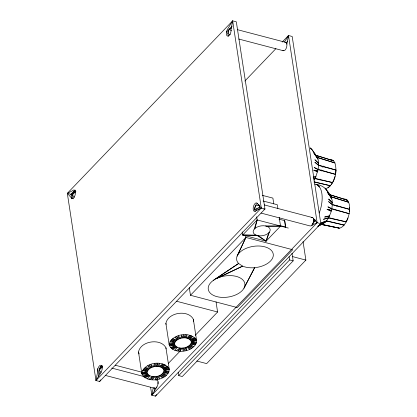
<?xml version="1.0" encoding="UTF-8"?>
<svg xmlns="http://www.w3.org/2000/svg" width="417" height="417" viewBox="0 0 417 417"><rect width="100%" height="100%" fill="white"/><g stroke="black" fill="none" stroke-linecap="round" stroke-linejoin="round"><path stroke-width="0.63" d="M335.492 174.363L318.155 169.349L314.23 167.498L318.082 169.677L335.492 174.363L336.008 170.063L318.63 165.132L318.432 160.972L317.483 157.605L311.363 148.739L317.394 157.386L334.919 162.943C337.666 171.872 334.856 184.882 325.667 188.849M321.564 224.492L339.334 228.162A14.949 7.334 -75.3 0 0 344.077 225.05C347.616 220.635 349.352 214.974 349.675 209.376L332.297 204.45L332.099 200.29L331.145 196.918C327.011 189.323 323.571 185.117 314.757 184.147M105.496 375.456L155.088 388.389A4.363 2.142 -75.3 0 0 158.012 383.838L158.048 381.753A4.363 2.142 -75.3 0 0 155.833 380.116M255.376 211.362A4.363 2.142 -75.3 0 1 254.797 209.918L254.834 207.838L255.475 205.675L259.369 205.148L259.332 207.233A4.363 2.142 -75.3 0 1 258.696 209.397M138.507 352C140.482 340.939 160.821 337.833 165.956 347.851L169.229 369.217C168.708 380.658 145.684 384.255 141.775 373.371L138.507 352L139.142 353.965M147.529 378.928L149.901 375.868L144.944 377.786L148.926 375.378L143.907 377.057L148.129 374.779L143.057 376.233L147.535 374.091L141.983 374.377L147.154 373.335L141.775 373.371C143.75 362.31 164.09 359.199 169.229 369.217L164.069 370.572C162.661 377.364 149.495 379.334 147.008 372.527C148.416 365.735 161.582 363.765 164.069 370.572L169.187 371.286L163.985 371.401L168.833 372.334L163.667 372.24L168.254 373.371L163.13 373.053L166.492 375.336L162.39 373.83L165.33 376.233L161.457 374.544L164.011 377.051L160.368 375.18L162.552 377.781L159.143 375.712L159.315 378.928L157.819 376.129L157.59 379.319L156.438 376.426L155.828 379.585L155.025 376.587L152.325 379.72L153.633 376.608L150.636 379.585L152.288 376.499L149.031 379.319M165.893 323.425C167.874 312.364 188.208 309.252 193.347 319.271L196.615 340.642C196.094 352.084 173.071 355.68 169.161 344.796L165.893 323.425L166.102 324.431M174.916 350.353L177.293 347.293L172.336 349.206L176.313 346.798L171.293 348.476L175.515 346.199L170.444 347.658L174.921 345.511L169.37 345.802L174.546 344.755L169.161 344.796C171.142 333.736 191.481 330.624 196.615 340.642L191.455 341.997C190.048 348.789 176.886 350.754 174.4 343.952C175.807 337.155 188.969 335.19 191.455 341.997L196.579 342.711L191.372 342.826L196.219 343.759L191.059 343.665L195.646 344.796L190.522 344.478L193.879 346.762L189.777 345.255L192.722 347.658L188.849 345.969L191.403 348.476L187.754 346.6L189.943 349.206L186.529 347.137L186.701 350.348L185.211 347.554L184.976 350.744L183.824 347.851L183.214 351.01L182.417 348.013L179.711 351.145L181.02 348.033L178.023 351.01L179.68 347.919L176.417 350.744M349.503 211.502L349.665 207.343A14.949 7.334 -75.3 0 0 348.586 202.255C347.825 200.431 346.074 198.773 343.962 199.081M318.63 165.132L314.861 162.244L318.624 165.445L318.155 169.349M332.297 204.45L328.528 201.562L332.292 204.763L331.823 208.667L349.159 213.676L331.755 208.995L327.898 206.816L331.823 208.667M158.012 383.838L158.048 381.753M193.306 321.34L193.347 319.271M231.503 28.121A4.363 2.142 -75.3 0 0 229.157 29.513L228.271 31.499L227.922 33.694A4.363 2.142 -75.3 0 0 228.558 36.133M95.973 380.528L97.62 371.87A4.363 2.142 -75.3 0 1 99.168 366.178A4.363 2.142 -75.3 0 1 102.066 366.522A4.363 2.142 -75.3 0 1 101.018 372.272L95.973 380.528L99.653 381.492L264.967 209.011L236.324 21.814L232.644 20.85L67.325 193.332L95.973 380.528L261.287 208.047L232.644 20.85L227.599 29.107A4.363 2.142 -75.3 0 0 226.551 34.856A4.363 2.142 -75.3 0 0 229.444 35.2A4.363 2.142 -75.3 0 0 230.997 29.508L232.644 20.85M282.194 42.086L288.501 35.508L292.181 36.472L320.824 223.668L155.51 396.15L151.83 395.186L153.242 387.763M238.696 39.021L283.331 50.728L284.493 50.572A4.363 2.142 -75.3 0 0 286.854 44.166L288.501 35.508L284.462 42.112M313.824 178.716L314.981 178.356L315.711 176.954L318.082 169.677M347.976 217.966L346.23 221.875L328.507 217.95L323.441 219.3L328.653 217.674L330.832 212.592L331.755 208.995M228.271 31.499L227.922 33.694L230.231 34.627M279.202 217.283L280.547 226.087L266.082 241.177L258.462 235.751L256.012 235.11A8.601 4.957 -8.7 0 1 254.245 229.1L255.058 228.318L257.133 219.941L256.653 216.798M254.245 229.1L257.133 219.941L288.303 228.063M321.325 171.022L321.658 169.964M255.058 228.318A8.601 4.957 -8.7 0 1 265.551 225.957L266.776 226.28A8.601 4.957 -8.7 0 1 269.434 232.087L268.725 232.9L266.082 241.177L242.668 235.032L242.188 231.888M334.976 176.532L333.496 180.681L331.52 184.262M269.434 232.087L266.082 241.177L257.174 235.496L242.668 235.032L257.133 219.941M243.945 288.246L254.62 267.693L243.945 288.246A18.52 10.675 -8.7 0 1 216.866 296.628A18.52 10.675 -8.7 0 1 213.509 280.26L238.607 263.492A18.52 10.675 -8.7 0 1 237.096 256.137L245.894 237.445L245.603 235.558M322.904 167.17L323.404 166.055L322.94 166.998M237.096 256.137L245.894 237.445L292.718 249.731L237.289 307.564L190.465 295.278L189.308 287.735M336.602 206.306L337.066 205.367M311.452 217.757A4.363 2.142 -75.3 0 1 313.579 218.956A4.363 2.142 -75.3 0 1 312.99 223.642L311.311 225.805L310.144 225.962L261.11 213.097M99.653 381.492L100.612 379.882M155.51 396.15L156.464 394.539M150.646 387.466L151.83 395.186L156.875 386.929M328.507 217.95L326.553 220.838L320.809 223.178L326.375 221.031L344.077 225.05L343.009 225.618M313.892 180.16L314.84 178.632L332.558 182.563L314.981 178.356M312.99 223.642L311.921 225.305L317.144 222.704L320.824 223.668M317.796 226.275L323.326 223.658L326.375 221.031M71.693 198.8L71.005 194.296L75.06 190.063M226.41 32.156L232.269 26.047M75.482 191.752L72.402 194.968A4.363 2.142 -75.3 0 0 73.418 198.841M244.805 81.096L275.887 48.664M286.323 42.581L287.673 41.174M102.295 366.981L99.215 370.197A4.363 2.142 -75.3 0 0 100.231 374.075M190.465 295.278L245.894 237.445M285.447 227.312L285.687 227.062L284.707 220.65L279.036 219.16M168.353 363.379L180.436 350.77M195.208 335.357L217.591 312.005L216.053 301.95M151.83 395.186L317.144 222.704L288.501 35.508M292.004 253.296L293.161 260.86L182.302 376.52L178.737 375.587L289.591 259.927L289.101 256.721M303.044 241.573L305.88 260.093L206.66 363.608L196.819 361.028M313.36 222.178L315.606 219.962A21.825 10.706 -75.3 0 1 313.125 223.059M328.038 187.895L330.405 185.737L314.131 181.817M75.899 191.21L72.657 193.858L72.402 194.968L74.393 197.267M102.248 366.819L99.47 369.087L99.215 370.197L101.211 372.501M213.509 280.26L238.607 263.492L242.611 266.129A18.52 10.675 -8.7 0 0 269.778 261.746A18.52 10.675 -8.7 0 0 264.17 246.666A18.52 10.675 -8.7 0 0 238.17 254.203M67.325 193.332L71.026 197.47A4.363 2.142 -75.3 0 0 74.023 197.314A4.363 2.142 -75.3 0 0 75.321 191.57A4.363 2.142 -75.3 0 0 72.553 190.725L67.325 193.332L71.005 194.296L73.126 193.17M263.909 209.579L264.967 209.011L261.287 208.047L257.591 203.908A4.363 2.142 -75.3 0 0 254.594 204.064A4.363 2.142 -75.3 0 0 253.291 209.808A4.363 2.142 -75.3 0 0 256.064 210.653L261.287 208.047M317.931 226.212L322.602 223.976M218.883 277.513L242.611 266.129L216.027 278.759L218.883 277.513A18.52 10.675 -8.7 0 1 237.627 276.794A18.52 10.675 -8.7 0 1 244.732 286.291M325.5 221.995L319.391 224.742L325.14 222.313M329.638 215.678L324.608 217.048L329.378 216.277M313.172 177.121L315.966 176.36M313.709 178.935L314.84 178.632M322.242 224.132L321.361 224.32L339.334 228.162L321.184 224.356M313.949 221.443L315.216 221.198M313.323 177.34L315.711 176.954M169.161 344.796L174.4 343.952L169.182 343.759L174.483 343.118L169.896 341.669L174.796 342.284L170.574 340.642L175.333 341.466L171.46 339.662L176.078 340.689L172.534 338.729L177.006 339.975L175.166 337.092L178.101 339.344L176.688 336.41L179.326 338.812L178.309 335.841L180.644 338.39L181.755 335.054L182.031 338.098L183.522 334.851L183.438 337.937L185.278 334.783L184.835 337.911L186.993 334.851L186.175 338.025L190.204 335.383L187.431 338.276L191.638 335.836L188.562 338.651L192.935 336.41L189.542 339.146L195.01 337.869L190.34 339.746L195.761 338.729L190.934 340.434L196.298 339.657L191.309 341.189L196.615 340.642M141.775 373.371L147.008 372.527L141.796 372.334L147.092 371.693L142.505 370.244L147.41 370.859L143.187 369.222L147.946 370.041L144.073 368.237L148.687 369.264L145.142 367.304L149.62 368.55L147.78 365.667L150.709 367.919L149.296 364.99L151.934 367.387L150.923 364.416L153.258 366.965L154.368 363.629L154.639 366.673L156.13 363.426L156.052 366.512L157.887 363.358L157.444 366.486L159.607 363.426L158.788 366.6L162.812 363.958L160.039 366.851L164.251 364.416L161.176 367.226L165.544 364.984L162.15 367.721L167.624 366.444L162.948 368.32L168.369 367.304L163.542 369.009L168.906 368.232L163.923 369.764L169.229 369.217M75.237 190.986L74.111 191.137L72.657 193.858A4.363 2.142 -75.3 0 1 75.331 190.418M102.613 366.142L100.93 366.366L99.47 369.087A4.363 2.142 -75.3 0 1 102.144 365.646M266.776 226.28L280.547 226.087L265.551 225.957M242.668 235.032L256.012 235.11M285.244 42.305L286.276 42.722L286.854 44.166M326.063 218.237L327.324 218.513M324.103 221.229L325.99 221.656M313.97 182L330.405 185.737M326.058 218.112L327.319 218.409M324.692 221.25L326.589 221.703M328.653 217.674L346.23 221.875M326.553 220.838L344.077 225.05M237.393 29.67L285.801 42.372L286.635 43.332M262.293 195.333L272.89 198.111L273.776 203.882M263.106 200.999L277.279 204.716L277.858 208.484M264.211 204.898L312.614 217.601M280.646 225.738L285.687 227.062M292.348 256.544L305.88 260.093M289.591 259.927L293.161 260.86M176.568 301.241L217.591 312.005M115.243 365.224L141.968 372.235M111.735 368.086L143.167 376.332M155.114 379.465L156.995 379.96M314.069 170.261L317.843 171.257L314.1 170.136M327.105 209.407L331.505 210.569M318.624 165.445L336.008 170.063M332.292 204.763L349.675 209.376L349.665 207.343M327.137 209.271L331.52 210.512M317.723 171.324L313.641 170.152L317.535 171.971M331.39 210.642L327.314 209.475L331.202 211.289M317.483 157.605L334.919 162.943L334.236 161.713L332.469 160.107A14.949 7.329 -75.3 0 0 330.3 159.768M331.145 196.918L348.586 202.255L331.062 196.704L325.025 188.062M315.888 155.291L333.412 160.759L316.023 155.4L317.394 157.386M330.608 197.887L331.828 198.273M229.157 29.513L231.466 30.446M155.088 388.389L154.05 387.972L154.53 388.321M316.117 184.361L317.389 184.919L319.558 187.035A21.825 10.706 -75.3 0 1 319.182 213.066M282.856 50.379L283.331 50.728M328.851 194.067L329.55 194.609L347.074 200.071L329.691 194.718L331.062 196.704M318.614 162.99L314.898 159.737L318.656 163.579M332.281 202.308L328.565 199.055L332.323 202.897M346.131 199.42L347.898 201.025M317.389 184.919L319.558 187.035M313.448 218.565L317.144 222.704M71.005 194.296L72.24 195.677M317.905 158.689L313.892 153.164L318.035 159.185M331.572 198.007L327.559 192.482L331.703 198.502M178.247 372.381L178.737 375.587M154.227 387.789L154.717 391.005M97.682 368.628L98.865 376.348M284.707 220.65L285.311 226.097M165.956 347.851L166.049 348.873M259.369 205.148L259.332 207.233L254.797 209.918L254.834 207.838L255.475 205.675A4.363 2.142 -75.3 0 1 257.758 203.287M319.959 179.065L319.964 180.081M256.914 210.476A4.363 2.142 -75.3 0 1 256.95 208.391M258.092 205.3A4.363 2.142 -75.3 0 1 258.665 204.565M312.771 225.133A4.363 2.142 -75.3 0 1 312.807 223.048M313.448 220.885A4.363 2.142 -75.3 0 1 314.517 219.222M268.725 232.9A8.601 4.957 -8.7 0 1 258.462 235.751M310.946 148.848L310.238 147.868L310.952 148.905"/></g></svg>
